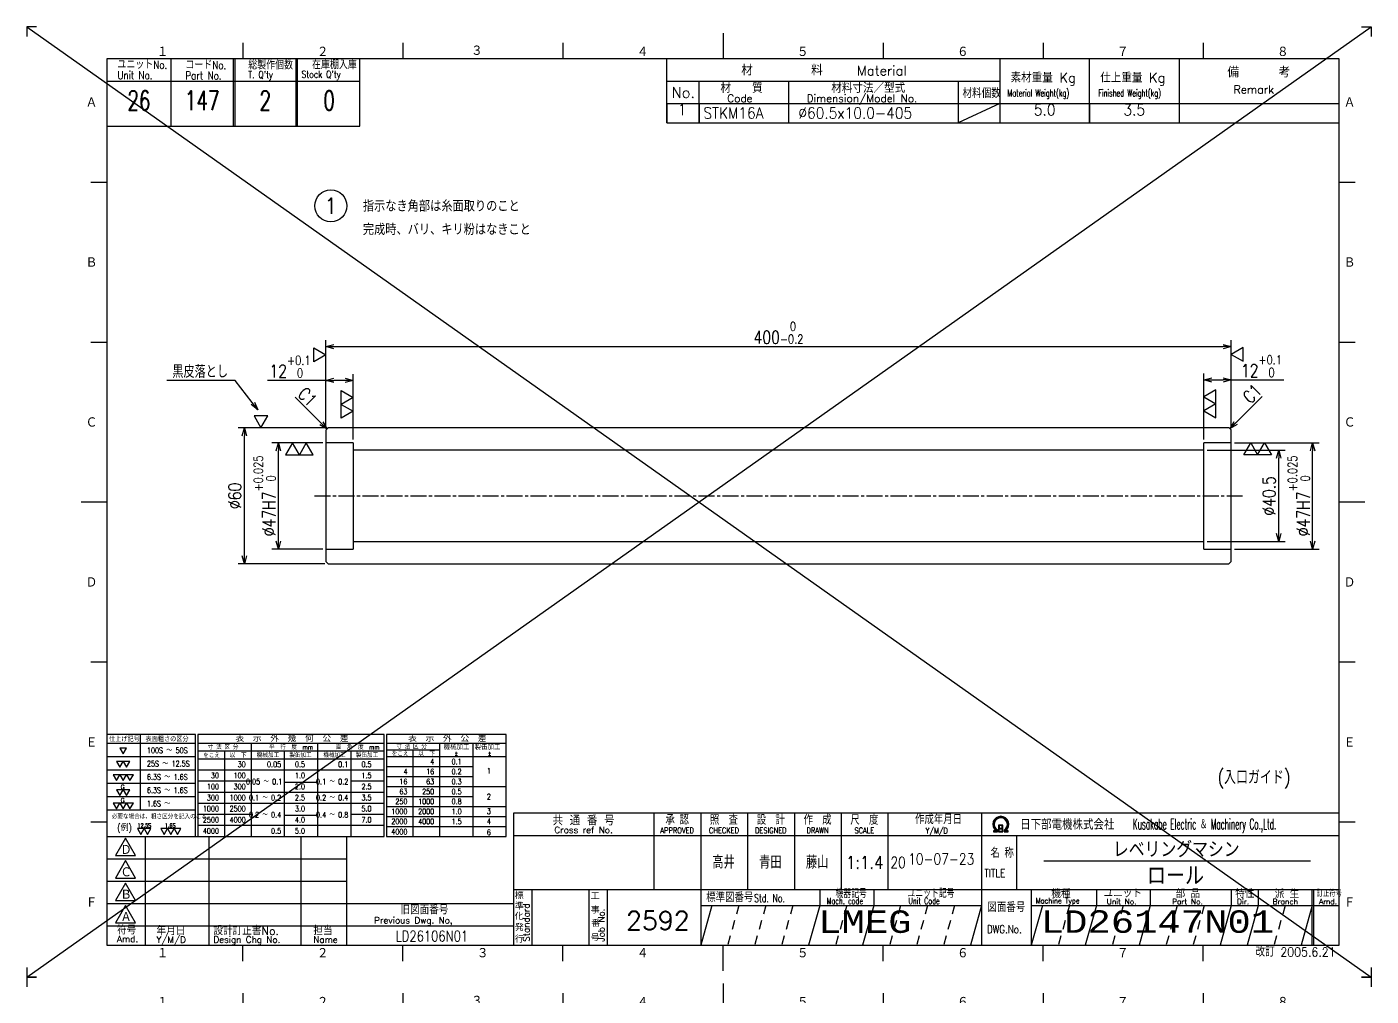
# Model space of a CAD drawing. Extents: x 0 to 594, y 0 to 840.
# Drawn here: x 0 to 594, y 412 to 840 of the extents above; entities that cross this region are included whole.
import ezdxf
from ezdxf.enums import TextEntityAlignment as Align

# ---------------------------------------------------------------- set-up
doc = ezdxf.new("R2010")
doc.units = 0
doc.header["$LTSCALE"] = 1.4142
doc.linetypes.add('GEN3A', pattern=[3.5, 2, -1.5])
doc.linetypes.add('GEN7A', pattern=[7.5, 5, -0.75, 1, -0.75])
doc.layers.get('0').update_dxf_attribs({"linetype": 'CONTINUOUS'})
doc.layers.get('DEFPOINTS').update_dxf_attribs({"linetype": 'CONTINUOUS'})
for name, color, linetype in [('2', 5, 'CONTINUOUS'), ('4', 3, 'CONTINUOUS'), ('5', 3, 'CONTINUOUS'), ('6', 52, 'CONTINUOUS'), ('7A', 4, 'GEN7A'), ('8', 1, 'CONTINUOUS'), ('RAHM2', 1, 'CONTINUOUS'), ('RAHM3', 52, 'CONTINUOUS')]:
    doc.layers.add(name, color=color, linetype=linetype)
doc.styles.add('DIMENSION', font='monotxt.shx', dxfattribs={"bigfont": 'bigfont.shx'})
doc.styles.get("Standard").update_dxf_attribs({"font": 'romans.shx', "width": 0.8, "bigfont": 'extfont.shx'})
doc.dimstyles.new('GEN-ISO', dxfattribs={"dimscale": 1.41421, "dimtxt": 4, "dimasz": 2.5, "dimexe": 2, "dimexo": 1, "dimgap": 1, "dimtad": 3, "dimdec": 3, "dimrnd": 0.001, "dimdsep": 46, "dimtxsty": 'Standard', "dimblk": 'OPEN30', "dimcen": 0, "dimclrt": 52, "dimadec": 0, "dimazin": 0, "dimtp": 0.1, "dimtm": 0.1, "dimtfac": 0.6, "dimtdec": 3, "dimtmove": 0, "dimatfit": 3, "dimldrblk": 'OPEN30', "dimfxl": 1, "dimarcsym": 0})

# ---------------------------------------------------------------- blocks, each defined once
blk = doc.blocks.new('1A3ﾌﾞﾋﾝ')
at = {"layer": 'RAHM2', "color": 5, "linetype": 'Continuous'}
for p, q in [((3, 297), (0, 297)), ((0, 297), (0, 294)), ((217.5, 295), (217.5, 287)), ((417, 297), (420, 297)), ((420, 297), (420, 294)), ((67.5, 292), (67.5, 287)), ((117.5, 292), (117.5, 287)), ((167.5, 292), (167.5, 287)), ((267.5, 292), (267.5, 287)), ((317.5, 292), (317.5, 287)), ((367.5, 292), (367.5, 287)), ((410, 287), (25, 287)), ((25, 287), (25, 10)), ((104, 266), (104, 287)), ((410, 10), (410, 287)), ((25, 266), (64.5, 266)), ((64.5, 266), (104, 266)), ((20, 248.5), (25, 248.5)), ((410, 248.5), (415, 248.5)), ((20, 198.5), (25, 198.5)), ((410, 198.5), (415, 198.5)), ((17, 148.5), (25, 148.5)), ((410, 148.5), (418, 148.5)), ((20, 98.5), (25, 98.5)), ((410, 98.5), (415, 98.5)), ((20, 48.5), (25, 48.5)), ((410, 48.5), (415, 48.5)), ((25, 10), (410, 10)), ((67.5, 5), (67.5, 10)), ((117.5, 5), (117.5, 10)), ((217.5, 2), (217.5, 10)), ((267.5, 5), (267.5, 10)), ((317.5, 5), (317.5, 10)), ((367.5, 5), (367.5, 10)), ((0, 3), (0, 0)), ((0, 0), (3, 0)), ((420, 0), (417, 0)), ((420, 3), (420, 0))]:
    blk.add_line(p, q, dxfattribs=at)
at = {"layer": 'RAHM2', "color": 7, "linetype": 'Continuous'}
for p, q in [((45, 287), (45, 266)), ((64.5, 287), (64.5, 266)), ((65, 287), (65, 266)), ((84, 287), (84, 266)), ((84.5, 287), (84.5, 266)), ((200, 267), (200, 287)), ((304, 287), (304, 267)), ((332, 267), (332, 287)), ((360, 287), (360, 267)), ((25, 280), (64.5, 280)), ((64.5, 280), (104, 280)), ((200, 280), (304, 280)), ((210, 267), (210, 280)), ((238, 280), (238, 267)), ((291, 280), (291, 267)), ((200, 273), (410, 273)), ((304, 273), (291, 267)), ((200, 267), (410, 267)), ((195.93, 51.26), (195.93, 27.42)), ((210.55, 51.26), (210.55, 10)), ((225.18, 51.26), (225.18, 27.42)), ((239.8, 51.26), (239.8, 27.42)), ((254.43, 51.26), (254.43, 27.42)), ((269.05, 51.26), (269.05, 27.42)), ((298.3, 51.26), (298.3, 10)), ((25, 44), (100, 44)), ((37, 44), (37, 10)), ((56.8, 44), (56.8, 10)), ((85.6, 44), (85.6, 10)), ((100, 10), (100, 44)), ((152.05, 44.26), (410, 44.26)), ((269.05, 44.26), (269.05, 27.42)), ((298.3, 44.26), (298.3, 44.26)), ((309.17, 44.26), (309.17, 27.42)), ((25, 37), (100, 37)), ((25, 30), (100, 30)), ((152.05, 27.42), (410, 27.42)), ((157.77, 27.42), (157.77, 10)), ((175.59, 27.42), (175.59, 10)), ((181.3, 27.42), (181.3, 10)), ((247.73, 27.42), (247.73, 22.42)), ((264.59, 27.42), (264.59, 22.42)), ((313.83, 27.42), (313.83, 10)), ((334.15, 27.42), (334.15, 22.42)), ((351, 27.42), (351, 22.42)), ((376.29, 27.42), (376.29, 22.42)), ((384.72, 27.42), (384.72, 22.42)), ((401.57, 10), (401.57, 27.42)), ((402.07, 10), (402.07, 27.42)), ((25, 23), (100, 23)), ((100, 23), (152.05, 23)), ((210.55, 22.42), (298.3, 22.42)), ((313.83, 22.42), (410, 22.42)), ((25, 16), (100, 16)), ((100, 16), (152.05, 16)), ((167.5, 5), (167.5, 10))]:
    blk.add_line(p, q, dxfattribs=at)
at = {"layer": 'RAHM2', "color": 3, "linetype": 'Continuous'}
for p, q in [((317.73, 36.35), (401.03, 36.35)), ((214.02, 22.42), (210.55, 10)), ((247.73, 22.42), (244.26, 10)), ((264.59, 22.42), (261.12, 10)), ((298.3, 22.42), (294.83, 10)), ((334.15, 22.42), (330.68, 10)), ((351, 22.42), (347.54, 10)), ((376.29, 22.42), (372.82, 10)), ((384.72, 22.42), (381.25, 10))]:
    blk.add_line(p, q, dxfattribs=at)
at = {"layer": 'RAHM2', "color": 3, "linetype": 'GEN3A'}
for p, q in [((222.44, 22.42), (218.98, 10)), ((230.87, 22.42), (227.41, 10)), ((239.3, 22.42), (235.84, 10)), ((256.16, 22.42), (252.69, 10)), ((273.01, 22.42), (269.55, 10)), ((281.44, 22.42), (277.98, 10)), ((289.87, 22.42), (286.41, 10)), ((325.72, 22.42), (322.25, 10)), ((342.57, 22.42), (339.11, 10)), ((359.43, 22.42), (355.97, 10)), ((367.86, 22.42), (364.39, 10)), ((393.14, 22.42), (389.68, 10))]:
    blk.add_line(p, q, dxfattribs=at)
at = {"layer": 'RAHM2', "color": 5, "linetype": 'Continuous'}
blk.add_lwpolyline([(410, 51.26), (152.05, 51.26), (152.05, 10)], dxfattribs=at)
at = {"layer": 'RAHM2', "color": 7, "linetype": 'Continuous'}
for points in [[(303.62, 47.51), (303.62, 45.4), (304.92, 45.4), (304.92, 47.51), (303.62, 47.51)], [(303.77, 47.36), (303.77, 46.53), (304.77, 46.53), (304.77, 47.36), (303.77, 47.36)], [(304.77, 46.38), (304.77, 45.55), (303.77, 45.55), (303.77, 46.38), (304.77, 46.38)], [(302.02, 45.4), (303.22, 45.4), (303.22, 46.01)], [(302.02, 45.58), (302.97, 45.58), (302.97, 45.91)], [(302.72, 45.82), (302.72, 45.75), (302.02, 45.75), (302.02, 45.4)], [(305.32, 45.98), (305.32, 45.4), (306.58, 45.4), (306.58, 45.75), (305.85, 45.75), (305.85, 45.8)], [(305.57, 45.87), (305.57, 45.58), (306.58, 45.58)]]:
    blk.add_lwpolyline(points, dxfattribs=at)
for points in [[(30.79, 43.41), (27.65, 37.97), (33.92, 37.97)], [(30.79, 36.41), (27.65, 30.97), (33.92, 30.97)], [(30.79, 29.41), (27.65, 23.97), (33.92, 23.97)], [(30.79, 22.41), (27.65, 16.97), (33.92, 16.97)]]:
    blk.add_lwpolyline(points, close=True, dxfattribs=at)
at = {"layer": 'RAHM2', "color": 3, "linetype": 'Continuous'}
for points in [[(317.29, 22.42), (313.83, 10)], [(401.57, 22.42), (401.57, 22.42), (398.11, 10)]]:
    blk.add_lwpolyline(points, dxfattribs=at)
at = {"layer": 'RAHM2', "color": 7, "linetype": 'Continuous'}
for radius, start, end in [(2.5, 308.2706, 230.8952), (2.28, 303.9949, 234.4013), (2.06, 299.8294, 238.4756)]:
    blk.add_arc((304.3, 47.76), radius, start, end, dxfattribs=at)
at = {"layer": '4', "width": 0.9}
blk.add_text('改訂 2005.6.21', height=2.8, dxfattribs=at).set_placement((408.91, 6.44), align=Align.RIGHT)
at = {"layer": 'RAHM2', "color": 5, "linetype": 'Continuous'}
for s, p in [('１', (40.6, 287.58)), ('２', (90.6, 287.58)), ('４', (190.6, 287.58)), ('５', (240.6, 287.58)), ('６', (290.6, 287.58)), ('７', (340.6, 287.58)), ('８', (390.6, 287.58)), ('Ａ', (18.36, 271.74)), ('Ａ', (411.44, 271.74)), ('Ｂ', (18.36, 221.74)), ('Ｂ', (411.44, 221.74)), ('Ｃ', (18.36, 171.74)), ('Ｃ', (411.44, 171.74)), ('Ｄ', (18.36, 121.74)), ('Ｄ', (411.44, 121.74)), ('Ｅ', (18.36, 71.74)), ('Ｅ', (411.44, 71.74)), ('Ｆ', (18.36, 21.74)), ('Ｆ', (411.44, 21.74)), ('１', (40.6, 5.87)), ('２', (90.6, 5.87)), ('３', (140.6, 5.87)), ('４', (190.6, 5.87)), ('５', (240.6, 5.87)), ('６', (290.6, 5.87)), ('７', (340.6, 5.87))]:
    blk.add_text(s, height=3.31, dxfattribs=at).set_placement(p)
blk.add_text('３', height=3.31, dxfattribs=at).set_placement((140.6, 289.58), align=Align.MIDDLE)
at = {"layer": 'RAHM2', "color": 7, "linetype": 'Continuous'}
for s, height, width, p in [('ユニットNo.', 2.5, 0.8, (28.29, 283.92)), ('コードNo.', 2.5, 0.8, (49.52, 283.81)), ('総製作個数', 2.5, 0.8, (69.17, 283.72)), ('在庫棚入庫', 2.5, 0.8, (89.08, 283.82)), ('Unit No.', 2.5, 0.8, (28.29, 280.64)), ('Part No.', 2.5, 0.8, (49.52, 280.53)), ("T. Q'ty", 2.2, 0.8, (69.17, 280.96)), ("Stock Q'ty", 2.2, 0.8, (85.8, 281.06)), ('材料個数', 3, 0.8, (292.32, 274.79)), ('Material Weight(kg)', 2.2, 0.68, (306.37, 275.25)), ('Finished Weight(kg)', 2.2, 0.68, (334.74, 275.25)), ('作成年月日', 3, 0.7, (277.49, 47.82)), ('Y/M/D', 1.8, 0.8, (280.79, 44.87)), ('Kusakabe Electric ＆ Machinery Co.,Ltd.', 3.3108, 0.5, (345.56, 46.19)), ('名 称', 3, 0.7, (301.06, 37.33)), ('20', 3.5, 0.8, (269.81, 34.08)), ('TITLE', 2.5, 0.8, (299.18, 31.25)), ('標準図番号', 3, 0.7, (212.26, 23.44)), ('Std. No.', 2.5, 0.7, (227.23, 23.44)), ('機器記号', 2.5, 0.7, (252.65, 24.77)), ('ユニット記号', 2.5, 0.7, (275.14, 24.85)), ('訂正符号', 2, 0.7, (403.01, 25.16)), ('Mach. code', 2, 0.7, (249.86, 22.83)), ('Unit Code', 2, 0.7, (275.45, 22.83)), ('図面番号', 3, 0.7, (300.15, 20.37)), ('Machine Type', 1.7, 0.9, (315.15, 23.05))]:
    blk.add_text(s, height=height, dxfattribs=dict(at, width=width)).set_placement(p)
for s, height, p in [('材\u3000\u3000\u3000\u3000\u3000料', 3.311, (223.18, 281.82)), ('Material', 3, (259.34, 281.82)), ('素材重量 Kg', 3, (307.35, 279.63)), ('仕上重量 Kg', 3, (335.35, 279.63)), ('備     考', 3.311, (375.08, 281.21)), ('No.', 3.311, (201.5, 274.82)), ('材\u3000\u3000質', 3, (216.68, 276.39)), ('材料寸法／型式', 3, (251.33, 276.39)), ('Remark', 2.5, (377.03, 276.16)), ('Code', 2.4, (218.82, 273.45)), ('Dimension/Model No.', 2.4, (243.65, 273.45)), ('Ｄ', 3.2, (29.23, 38.2)), ('Ｃ', 3.2, (29.23, 31.2)), ('Ｂ', 3.2, (29.23, 24.2)), ('標', 2, (152.44, 24.43)), ('工', 2, (176.15, 24.24)), ('機種', 2.4, (320.08, 24.76)), ('ユニット', 2.4, (336.39, 24.96)), ('部 品', 2.4, (358.93, 24.79)), ('特性', 2.4, (377.55, 24.78)), ('派 生', 2.4, (389.89, 24.72)), ('旧図面番号', 2.5, (116.71, 19.69)), ('準', 2, (152.47, 21.11)), ('事', 2, (176.17, 19.92)), ('Unit No.', 1.7, (337.39, 22.76)), ('Part No.', 1.7, (357.81, 22.76)), ('Dir.', 1.7, (378.09, 22.76)), ('Branch', 1.7, (389.24, 22.76)), ('Amd.', 1.7, (403.74, 22.76)), ('Ａ', 3.2, (29.23, 17.2)), ('Previous Dwg. No,', 2, (108.5, 16.75)), ('化', 2, (152.37, 17.95)), ('番', 2, (176.31, 15.76)), ('Amd.', 2, (28.17, 10.93)), ('符号', 2.5, (28.17, 13.37)), ('Y/M/D', 2, (40.49, 10.7)), ('年月日', 2.5, (40.49, 13.14)), ('設計訂正書No.', 2.5, (58.29, 13.18)), ('Design Chg No.', 2, (58.29, 10.75)), ('担当', 2.5, (89.5, 13.18)), ('Name', 2, (89.5, 10.75)), ('行', 2, (152.46, 10.82)), ('発', 2, (152.46, 14.47)), ('号', 2, (176.11, 11.28))]:
    blk.add_text(s, height=height, dxfattribs=at).set_placement(p)
for s, height, p in [('共 通 番 号', 3, (173.93, 49.14)), ('Cross ref No.', 2, (173.93, 46.01))]:
    blk.add_text(s, height=height, dxfattribs=at).set_placement(p, align=Align.MIDDLE)
for s, height, width, p in [('承 認', 3, 0.7, (203.18, 49.35)), ('照  査', 3, 0.7, (217.8, 49.35)), ('設  計', 3, 0.7, (232.43, 49.35)), ('作  成', 3, 0.7, (247.05, 49.35)), ('尺  度', 3, 0.7, (261.67, 49.35)), ('APPROVED', 1.8, 0.8, (203.18, 45.85)), ('CHECKED', 1.8, 0.8, (217.8, 45.85)), ('DESIGNED', 1.8, 0.8, (232.43, 45.85)), ('DRAWN', 1.8, 0.8, (247.05, 45.85)), ('SCALE', 1.8, 0.8, (261.67, 45.85)), ('DWG.No.', 2.5, 0.8, (305.41, 14.96))]:
    blk.add_text(s, height=height, dxfattribs=dict(at, width=width)).set_placement(p, align=Align.MIDDLE)
at = {"layer": 'RAHM2', "color": 7, "linetype": 'Continuous', "width": 0.844147}
blk.add_text('日下部電機株式会社', height=3.311, dxfattribs=at).set_placement((310.35, 46.06), (339.79, 46.06), align=Align.FIT)
at = {"layer": 'RAHM2', "color": 7, "linetype": 'Continuous'}
for s, p in [('Standard', (157.07, 11.05)), ('Job No.', (180.5, 11.05))]:
    blk.add_text(s, height=2, rotation=90, dxfattribs=at).set_placement(p)
at = {"layer": 'RAHM2', "color": 5, "linetype": 'Continuous', "width": 0.7}
for tag, p in [('HEADER3', (35, 274.01)), ('HEADER4', (54.75, 274)), ('HEADER15', (74.49, 274)), ('HEADER16', (94.43, 274))]:
    blk.add_attdef(tag, text='', height=6, dxfattribs=at).set_placement(p, align=Align.MIDDLE)
at = {"layer": 'RAHM2', "color": 7, "linetype": 'Continuous'}
blk.add_attdef('HEADER5', text='', height=2.5, dxfattribs=at).set_placement((63.69, 267.1), align=Align.BOTTOM_RIGHT)
for tag, height, width, p in [('HEADER1', 5, 0.9, (359.12, 40.15)), ('HEADER25', 3.2, 0.63, (46.91, 40.38)), ('HEADER23', 3.33, 0.8, (71.4, 40.2)), ('HEADER24', 3.5, 0.8, (92.57, 40.22)), ('HEADER7', 5, 0.8, (174.38, 35.8)), ('GEN-TITLE-SCA', 4, 0.85, (261.79, 35.85)), ('HEADER22', 3.2, 0.63, (46.91, 33.38)), ('HEADER20', 3.33, 0.8, (71.4, 33.2)), ('HEADER21', 3.5, 0.8, (92.57, 33.22)), ('HEADER2', 6, 0.9, (358.89, 31.68)), ('HEADER19', 3.2, 0.63, (46.91, 26.38)), ('HEADER17', 3.33, 0.8, (71.4, 26.2)), ('HEADER18', 3.5, 0.8, (92.57, 26.22)), ('HEADER11', 3.2, 0.63, (46.91, 19.38)), ('HEADER9', 3.33, 0.8, (71.4, 19.2)), ('HEADER10', 3.5, 0.8, (92.57, 19.22)), ('HEADER14', 3.31, 0.8, (126.54, 12.82))]:
    blk.add_attdef(tag, text='', height=height, dxfattribs=dict(at, width=width)).set_placement(p, align=Align.MIDDLE)
for tag, p in [('HEADER27', (232.45, 36.09)), ('HEADER26', (247.07, 36.09))]:
    blk.add_attdef(tag, text='', height=4, dxfattribs=at).set_placement(p, align=Align.MIDDLE)
at = {"layer": 'RAHM2', "color": 7, "linetype": 'Continuous', "width": 0.8}
blk.add_attdef('GEN-TITLE-DAT', text='', height=3.5, dxfattribs=at).set_placement((275.35, 34.1), align=Align.BOTTOM_LEFT)
at = {"layer": 'RAHM2', "color": 5, "linetype": 'Continuous'}
blk.add_attdef('HEADER6', text='', height=5.8, dxfattribs=at).set_placement((207.09, 13.03), align=Align.BOTTOM_RIGHT)
at = {"layer": 'RAHM2', "color": 5, "linetype": 'Continuous', "style": 'DIMENSION', "width": 1.2}
for tag, p in [('HEADER13', (213.56, 11.75)), ('HEADER12', (247.26, 11.72)), ('GEN-TITLE-DWG', (316.79, 11.74))]:
    blk.add_attdef(tag, text='', height=7.02, dxfattribs=at).set_placement(p, align=Align.BOTTOM_LEFT)
at = {"layer": 'RAHM2', "color": 5, "linetype": 'Continuous', "style": 'DIMENSION'}
blk.add_attdef('HEADER8', text='', height=7.02, dxfattribs=at).set_placement((408.58, 11.71), align=Align.BOTTOM_RIGHT)
blk = doc.blocks.new('_Open30')
at = {"color": 0, "linetype": 'ByBlock', "lineweight": -2}
for p, q in [((-1, 0.27), (0, 0)), ((0, 0), (-1, -0.27)), ((0, 0), (-1, 0))]:
    blk.add_line(p, q, dxfattribs=at)
blk = doc.blocks.new('*D20')
at = {"layer": '5', "color": 0, "lineweight": -2, "transparency": 16777216}
for p, q in [((520.12, 657.66), (520.12, 686.83)), ((523.65, 684), (528.58, 684)), ((532.12, 663.41), (532.12, 686.83)), ((532.12, 684), (555.41, 684))]:
    blk.add_line(p, q, dxfattribs=at)
at = {"layer": 'DEFPOINTS', "color": 0, "transparency": 16777216}
for p in [(532.12, 684), (532.12, 662), (520.12, 656.25)]:
    blk.add_point(p, dxfattribs=at)
at = {"layer": '5', "color": 0, "lineweight": -2, "transparency": 16777216, "xscale": 3.535525, "yscale": 3.535525, "zscale": 3.535525, "rotation": 180}
blk.add_blockref('_Open30', (520.12, 684), dxfattribs=at)
at = {"layer": '5', "color": 0, "lineweight": -2, "transparency": 16777216, "xscale": 3.535525, "yscale": 3.535525, "zscale": 3.535525}
blk.add_blockref('_Open30', (532.12, 684), dxfattribs=at)
at = {"layer": '5', "color": 52, "transparency": 16777216, "insert": (545.53, 690.08), "char_height": 5.6568, "attachment_point": 5}
blk.add_mtext('12\\H4;\\S+0.1^   0;', dxfattribs=at)
blk = doc.blocks.new('*D21')
at = {"layer": '5', "color": 0, "lineweight": -2, "transparency": 16777216}
for p, q in [((132.12, 683.75), (106.39, 683.75)), ((132.12, 663.16), (132.12, 686.58)), ((140.58, 683.75), (135.65, 683.75)), ((144.12, 657.66), (144.12, 686.58))]:
    blk.add_line(p, q, dxfattribs=at)
at = {"layer": 'DEFPOINTS', "color": 0, "transparency": 16777216}
for p in [(132.12, 683.75), (132.12, 661.75), (144.12, 656.25)]:
    blk.add_point(p, dxfattribs=at)
at = {"layer": '5', "color": 0, "lineweight": -2, "transparency": 16777216, "xscale": 3.535525, "yscale": 3.535525, "zscale": 3.535525, "rotation": 180}
blk.add_blockref('_Open30', (132.12, 683.75), dxfattribs=at)
at = {"layer": '5', "color": 0, "lineweight": -2, "transparency": 16777216, "xscale": 3.535525, "yscale": 3.535525, "zscale": 3.535525}
blk.add_blockref('_Open30', (144.12, 683.75), dxfattribs=at)
at = {"layer": '5', "color": 52, "transparency": 16777216, "insert": (116.27, 689.83), "char_height": 5.6568, "attachment_point": 5}
blk.add_mtext('12\\H4;\\S+0.1^   0;', dxfattribs=at)
blk = doc.blocks.new('*D22')
at = {"layer": '5', "color": 0, "lineweight": -2, "transparency": 16777216}
for p, q in [((132.12, 663.16), (132.12, 701.58)), ((532.12, 663.16), (532.12, 701.58)), ((135.65, 698.75), (528.58, 698.75))]:
    blk.add_line(p, q, dxfattribs=at)
at = {"layer": 'DEFPOINTS', "color": 0, "transparency": 16777216}
for p in [(532.12, 698.75), (132.12, 661.75), (532.12, 661.75)]:
    blk.add_point(p, dxfattribs=at)
at = {"layer": '5', "color": 0, "lineweight": -2, "transparency": 16777216, "xscale": 3.535525, "yscale": 3.535525, "zscale": 3.535525, "rotation": 180}
blk.add_blockref('_Open30', (132.12, 698.75), dxfattribs=at)
at = {"layer": '5', "color": 0, "lineweight": -2, "transparency": 16777216, "xscale": 3.535525, "yscale": 3.535525, "zscale": 3.535525}
blk.add_blockref('_Open30', (532.12, 698.75), dxfattribs=at)
at = {"layer": '5', "color": 52, "transparency": 16777216, "insert": (332.12, 704.83), "char_height": 5.6568, "attachment_point": 5}
blk.add_mtext('400\\H4;\\S  0^ -0.2;', dxfattribs=at)
blk = doc.blocks.new('*D23')
at = {"layer": '5', "color": 0, "lineweight": -2, "transparency": 16777216}
for p, q in [((533.53, 656.25), (570.95, 656.25)), ((568.12, 612.79), (568.12, 652.71)), ((533.53, 609.25), (570.95, 609.25))]:
    blk.add_line(p, q, dxfattribs=at)
at = {"layer": 'DEFPOINTS', "color": 0, "transparency": 16777216}
for p in [(532.12, 656.25), (568.12, 656.25), (532.12, 609.25)]:
    blk.add_point(p, dxfattribs=at)
at = {"layer": '5', "color": 0, "lineweight": -2, "transparency": 16777216, "xscale": 3.535525, "yscale": 3.535525, "zscale": 3.535525}
for p, rotation in [((568.12, 656.25), 90), ((568.12, 609.25), 270)]:
    blk.add_blockref('_Open30', p, dxfattribs=dict(at, rotation=rotation))
at = {"layer": '5', "color": 52, "transparency": 16777216, "insert": (562.04, 632.75), "char_height": 5.6568, "attachment_point": 5, "rotation": 90}
blk.add_mtext('%%C47H7\\H4;\\S+0.025^   0;', dxfattribs=at)
blk = doc.blocks.new('*D24')
at = {"layer": '5', "color": 0, "lineweight": -2, "transparency": 16777216}
for p, q in [((130.7, 656.25), (108.29, 656.25)), ((111.12, 612.79), (111.12, 652.71)), ((130.7, 609.25), (108.29, 609.25))]:
    blk.add_line(p, q, dxfattribs=at)
at = {"layer": 'DEFPOINTS', "color": 0, "transparency": 16777216}
for p in [(111.12, 656.25), (132.12, 656.25), (132.12, 609.25)]:
    blk.add_point(p, dxfattribs=at)
at = {"layer": '5', "color": 0, "lineweight": -2, "transparency": 16777216, "xscale": 3.535525, "yscale": 3.535525, "zscale": 3.535525}
for p, rotation in [((111.12, 656.25), 90), ((111.12, 609.25), 270)]:
    blk.add_blockref('_Open30', p, dxfattribs=dict(at, rotation=rotation))
at = {"layer": '5', "color": 52, "transparency": 16777216, "insert": (105.04, 632.75), "char_height": 5.6568, "attachment_point": 5, "rotation": 90}
blk.add_mtext('%%C47H7\\H4;\\S+0.025^   0;', dxfattribs=at)
blk = doc.blocks.new('*D25')
at = {"layer": '5', "color": 0, "lineweight": -2, "transparency": 16777216}
for p, q in [((131.7, 662.75), (93.29, 662.75)), ((96.12, 606.29), (96.12, 659.21)), ((131.7, 602.75), (93.29, 602.75))]:
    blk.add_line(p, q, dxfattribs=at)
at = {"layer": 'DEFPOINTS', "color": 0, "transparency": 16777216}
for p in [(96.12, 662.75), (133.12, 662.75), (133.12, 602.75)]:
    blk.add_point(p, dxfattribs=at)
at = {"layer": '5', "color": 0, "lineweight": -2, "transparency": 16777216, "xscale": 3.535525, "yscale": 3.535525, "zscale": 3.535525}
for p, rotation in [((96.12, 662.75), 90), ((96.12, 602.75), 270)]:
    blk.add_blockref('_Open30', p, dxfattribs=dict(at, rotation=rotation))
at = {"layer": '5', "color": 52, "transparency": 16777216, "insert": (91.88, 632.75), "char_height": 5.657, "attachment_point": 5, "rotation": 90}
blk.add_mtext('%%C60', dxfattribs=at)
blk = doc.blocks.new('*D26')
at = {"layer": '5', "color": 0, "lineweight": -2, "transparency": 16777216}
for p, q in [((521.53, 653), (555.95, 653)), ((553.12, 616.04), (553.12, 649.46)), ((521.53, 612.5), (555.95, 612.5))]:
    blk.add_line(p, q, dxfattribs=at)
at = {"layer": 'DEFPOINTS', "color": 0, "transparency": 16777216}
for p in [(520.12, 653), (553.12, 653), (520.12, 612.5)]:
    blk.add_point(p, dxfattribs=at)
at = {"layer": '5', "color": 0, "lineweight": -2, "transparency": 16777216, "xscale": 3.535525, "yscale": 3.535525, "zscale": 3.535525}
for p, rotation in [((553.12, 653), 90), ((553.12, 612.5), 270)]:
    blk.add_blockref('_Open30', p, dxfattribs=dict(at, rotation=rotation))
at = {"layer": '5', "color": 52, "transparency": 16777216, "insert": (548.88, 632.75), "char_height": 5.657, "attachment_point": 5, "rotation": 90}
blk.add_mtext('%%C40.5', dxfattribs=at)
blk = doc.blocks.new('STDBUHIN')
at = {"color": 7}
for p, q in [((0, 0), (0, -6)), ((10, 0), (10, -6)), ((38, 0), (38, -6)), ((91, 0), (91, -6)), ((104, 0), (104, -6)), ((132, 0), (132, -6)), ((160, 0), (160, -6)), ((0, -6), (210, -6))]:
    blk.add_line(p, q, dxfattribs=at)
at = {"layer": 'RAHM3', "color": 7, "width": 0.9}
for tag, p in [('1GENST', (4.710911, -4.609434)), ('4GENST', (96.434633, -4.658422)), ('5GENST', (118, -4.729)), ('6GENST', (146, -4.729))]:
    blk.add_attdef(tag, text='', height=3.5, dxfattribs=at).set_placement(p, align=Align.BOTTOM_CENTER)
at = {"layer": 'RAHM3', "color": 7}
for tag, p, width in [('2GENST', (11.373533, -4.658422), 0.8), ('3GENST', (41.070972, -4.658422), 0.8), ('7GENST', (162.759538, -4.671383), 0.9)]:
    blk.add_attdef(tag, p, '', height=3.5, dxfattribs=dict(at, width=width))
blk = doc.blocks.new('GENBALLOON1')
blk.add_circle((0, 0), 5)
at = {"flags": 1}
blk.add_attdef('GEN_PARENT', text='', height=2.5, dxfattribs=at).set_placement((0, 0), align=Align.MIDDLE)
blk.add_attdef('REF_NO', text='', height=3.5).set_placement((0, 0), align=Align.MIDDLE)
at = {"color": 7, "flags": 1}
for tag, p in [('5GENINF', (6.43, 0.96)), ('6GENINF', (6.43, 0.63)), ('7GENINF', (6.43, 0.3)), ('8GENINF', (6.43, -0.04)), ('9GENINF', (6.43, -0.37)), ('3GENINF', (6.43, -2.34)), ('4GENINF', (6.43, -2.67)), ('10GENINF', (6.43, -0.7)), ('11GENINF', (6.43, -1)), ('12GENINF', (6.43, -1.34)), ('13GENINF', (6.43, -1.67)), ('14GENINF', (6.43, -2)), ('15GENINF', (6.43, -3)), ('16GENINF', (6.43, -3.34)), ('17GENINF', (6.43, -3.7)), ('18GENINF', (6.43, -4.04)), ('19GENINF', (6.43, -4.37)), ('20GENINF', (6.43, -4.7)), ('21GENINF', (6.43, -5.04)), ('22GENINF', (6.43, -5.37))]:
    blk.add_attdef(tag, p, '', height=0.2, dxfattribs=at)
blk = doc.blocks.new('A$C152A366D')
for p, q in [((10.5, 32.2), (10.5, 8.4)), ((0, 29.4), (28, 29.4)), ((28.7, 29.4), (87.5, 29.4)), ((28.7, 26.95), (87.5, 26.95)), ((37.1, 26.95), (37.1, 0)), ((45.5, 29.4), (45.5, 0)), ((56, 26.95), (56, 0)), ((66.5, 29.4), (66.5, 0)), ((77, 26.95), (77, 0)), ((88.2, 29.4), (126, 29.4)), ((88.2, 27.3), (105, 27.3)), ((96.6, 27.3), (96.6, 0)), ((105, 29.4), (105, 0)), ((115.5, 29.4), (115.5, 0)), ((28.7, 24.5), (87.5, 24.5)), ((88.2, 25.2), (126, 25.2)), ((0, 8.4), (28, 8.4))]:
    blk.add_line(p, q)
for points in [[(5.16, 26.02), (6.22, 27.86), (4.1, 27.86), (5.16, 26.02)], [(4.1, 21.82), (5.16, 23.66), (3.04, 23.66), (4.1, 21.82)], [(6.22, 21.82), (7.28, 23.66), (5.16, 23.66), (6.22, 21.82)], [(3.04, 17.62), (4.1, 19.46), (1.98, 19.46), (3.04, 17.62)], [(5.16, 17.62), (6.22, 19.46), (4.1, 19.46), (5.16, 17.62)], [(7.28, 17.62), (8.35, 19.46), (6.22, 19.46), (7.28, 17.62)], [(4.1, 12.86), (5.16, 14.69), (3.04, 14.69), (4.1, 12.86)], [(6.22, 12.86), (7.28, 14.69), (5.16, 14.69), (6.22, 12.86)], [(3.04, 8.66), (4.1, 10.49), (1.98, 10.49), (3.04, 8.66)], [(5.16, 8.66), (6.22, 10.49), (4.1, 10.49), (5.16, 8.66)], [(7.28, 8.66), (8.35, 10.49), (6.22, 10.49), (7.28, 8.66)], [(10.7, 0.61), (11.76, 2.45), (9.63, 2.45), (10.7, 0.61)], [(12.82, 0.61), (13.88, 2.45), (11.76, 2.45), (12.82, 0.61)], [(18.07, 0.61), (19.13, 2.45), (17.01, 2.45), (18.07, 0.61)], [(20.19, 0.61), (21.26, 2.45), (19.13, 2.45), (20.19, 0.61)], [(22.32, 0.61), (23.38, 2.45), (21.26, 2.45), (22.32, 0.61)]]:
    blk.add_lwpolyline(points, close=True)
at = {"layer": '2'}
for points in [[(0, 0), (28, 0), (28, 32.2), (0, 32.2)], [(28.7, 0), (87.5, 0), (87.5, 32.2), (28.7, 32.2)], [(88.2, 0), (126, 0), (126, 32.2), (88.2, 32.2)]]:
    blk.add_lwpolyline(points, close=True, dxfattribs=at)
at = {"layer": '4'}
for p, q in [((0, 25.2), (28, 25.2)), ((88.2, 22.05), (115.5, 22.05)), ((0, 21), (28, 21)), ((28.7, 21), (87.5, 21)), ((28.7, 17.5), (45.5, 17.5)), ((56, 17.15), (66.5, 17.15)), ((77, 17.5), (87.5, 17.5)), ((88.2, 18.9), (115.5, 18.9)), ((0, 16.8), (28, 16.8)), ((28.7, 14), (87.5, 14)), ((88.2, 15.75), (126, 15.75)), ((0, 12.6), (28, 12.6)), ((28.7, 10.5), (87.5, 10.5)), ((88.2, 12.6), (115.5, 12.6)), ((88.2, 9.45), (126, 9.45)), ((28.7, 7), (45.5, 7)), ((56, 6.65), (66.5, 6.65)), ((77, 7), (87.5, 7)), ((88.2, 6.3), (126, 6.3)), ((28.7, 3.5), (87.5, 3.5)), ((88.2, 3.15), (126, 3.15))]:
    blk.add_line(p, q, dxfattribs=at)
at = {"width": 0.9}
for s, height, p in [('仕上げ記号', 1.54, (5.53, 29.91)), ('表面粗さの区分', 1.54, (18.98, 29.91)), ('をこえ', 1.4, (33.04, 24.85)), ('寸 法 区 分', 1.4, (36.67, 27.45)), ('以\u3000下', 1.4, (41.44, 24.85)), ('機械加工', 1.4, (50.85, 24.93)), ('平\u3000行\u3000度\u3000mm', 1.4, (58.11, 27.45)), ('製缶加工', 1.4, (61.11, 24.93)), ('機械加工', 1.4, (71.85, 24.93)), ('直\u3000角\u3000度\u3000mm', 1.4, (79.11, 27.45)), ('製缶加工', 1.4, (82.11, 24.93)), ('をこえ', 1.4, (92.54, 25.38)), ('寸 法 区 分', 1.4, (96.17, 27.62)), ('以\u3000下', 1.4, (100.94, 25.38)), ('機械加工', 1.61, (110.35, 27.35)), ('%%P', 1.4, (110.27, 25.48)), ('製缶加工', 1.61, (120.13, 27.35)), ('%%P', 1.4, (120.77, 25.48))]:
    blk.add_text(s, height=height, dxfattribs=at).set_placement(p, align=Align.CENTER)
for s, p in [('表\u3000示\u3000外\u3000幾\u3000何\u3000公\u3000差', (58.43, 29.86)), ('表\u3000示\u3000外\u3000公\u3000差', (107.45, 29.86))]:
    blk.add_text(s, height=1.96).set_placement(p, align=Align.CENTER)
for s, height, width, p in [('100S ～ 50S', 1.75, 0.8, (12.64, 26.26)), ('25S ～ 12.5S', 1.75, 0.8, (12.64, 22.06)), ('0.1', 1.75, 0.8, (108.79, 22.73)), ('0.2', 1.75, 0.8, (108.79, 19.58)), ('1', 1.75, 0.8, (119.92, 19.81)), ('6.3S ～ 1.6S', 1.75, 0.8, (12.64, 17.86)), ('0.3', 1.75, 0.8, (108.79, 16.43)), ('6.3S ～ 1.6S', 1.75, 0.8, (12.64, 13.66)), ('0.5', 1.75, 0.8, (108.79, 13.28)), ('2', 1.75, 0.8, (119.92, 11.65)), ('1.6S ～ ', 1.75, 0.8, (12.64, 9.46)), ('0.8', 1.75, 0.8, (108.79, 10.13)), ('1.0', 1.75, 0.8, (108.79, 6.98)), ('3', 1.75, 0.8, (119.92, 7.04)), ('必要な場合は、粗さ区分を記入のこと', 1.4, 0.9, (1.56, 5.54)), ('1.5', 1.75, 0.8, (108.79, 3.83)), ('4', 1.75, 0.8, (119.92, 3.89)), ('(例)', 2, 0.9, (3.23, 1.73)), ('12.5S', 1.26, 0.8, (9.67, 2.83)), ('1.6S', 1.26, 0.8, (18.32, 2.83)), ('6', 1.75, 0.8, (119.92, 0.39))]:
    blk.add_text(s, height=height, dxfattribs=dict(width=width)).set_placement(p)
for s, width, p in [('30', 0.8, (43.8, 21.85)), ('0.05', 0.7, (55.02, 21.85)), ('0.5', 0.8, (62.51, 21.85)), ('0.1', 0.7, (76.19, 21.85)), ('0.5', 0.8, (83.51, 21.85)), ('4', 0.8, (94.85, 19.58)), ('16', 0.8, (103.3, 19.58)), ('4', 0.8, (103.3, 22.73)), ('30', 0.8, (35.35, 18.35)), ('100', 0.8, (43.8, 18.35)), ('0.05 ～ 0.1', 0.7, (55.36, 16.42)), ('1.0', 0.8, (62.51, 18.35)), ('0.1 ～ 0.2', 0.7, (76.19, 16.42)), ('1.5', 0.8, (83.51, 18.35)), ('16', 0.8, (94.85, 16.43)), ('63', 0.8, (103.3, 16.43)), ('300', 0.8, (35.35, 11.35)), ('100', 0.8, (35.35, 14.85)), ('1000', 0.8, (43.8, 11.35)), ('300', 0.8, (43.8, 14.85)), ('0.1 ～ 0.2', 0.7, (55.02, 11.35)), ('2.0', 0.8, (62.51, 14.85)), ('2.5', 0.8, (62.51, 11.35)), ('0.2 ～ 0.4', 0.7, (76.19, 11.35)), ('2.5', 0.8, (83.51, 14.85)), ('3.5', 0.8, (83.51, 11.35)), ('63', 0.8, (94.85, 13.28)), ('250', 0.8, (103.3, 13.28)), ('1000', 0.8, (35.35, 7.85)), ('2500', 0.8, (43.8, 7.85)), ('3.0', 0.8, (62.51, 7.85)), ('5.0', 0.8, (83.51, 7.85)), ('1000', 0.8, (94.85, 6.98)), ('250', 0.8, (94.85, 10.13)), ('2000', 0.8, (103.3, 6.98)), ('1000', 0.8, (103.3, 10.13)), ('2500', 0.8, (35.35, 4.35)), ('4000', 0.8, (43.8, 4.35)), ('0.2 ～ 0.4', 0.7, (55.02, 5.93)), ('4.0', 0.8, (62.51, 4.35)), ('0.4 ～ 0.8', 0.7, (76.19, 5.93)), ('7.0', 0.8, (83.51, 4.35)), ('2000', 0.8, (94.85, 3.83)), ('4000', 0.8, (103.3, 3.83)), ('4000', 0.8, (35.35, 0.85)), ('0.5', 0.7, (55.02, 0.85)), ('5.0', 0.8, (62.51, 0.85)), ('4000', 0.8, (94.85, 0.58))]:
    blk.add_text(s, height=1.75, dxfattribs=dict(width=width)).set_placement(p, align=Align.RIGHT)
for p in [(5.6, 14.89), (5.6, 10.69)]:
    blk.add_text('G', height=1.4).set_placement(p, align=Align.RIGHT)

msp = doc.modelspace()

# ---------------------------------------------------------------- linework, layer by layer
at = {"layer": '2'}
for p, q in [((133.118, 662.7503), (132.118, 661.7503)), ((132.118, 661.7503), (132.118, 603.7503)), ((531.118, 662.7503), (133.118, 662.7503)), ((531.118, 663.0003), (532.118, 662.0003)), ((532.118, 603.7503), (532.118, 662.0003)), ((144.118, 656.2503), (132.118, 656.2503)), ((144.118, 656.2503), (144.118, 609.2503)), ((520.118, 609.2503), (520.118, 656.2503)), ((532.118, 656.2503), (520.118, 656.2503)), ((520.118, 653.0003), (144.118, 653.0003)), ((144.118, 612.5003), (520.118, 612.5003)), ((132.118, 609.2503), (144.118, 609.2503)), ((520.118, 609.2503), (532.118, 609.2503)), ((132.118, 603.7503), (133.118, 602.7503)), ((133.118, 602.7503), (531.118, 602.7503)), ((532.118, 603.7503), (531.118, 602.7503))]:
    msp.add_line(p, q, dxfattribs=at)
at = {"layer": '7A'}
msp.add_line((127.118, 632.7503), (537.118, 632.7503), dxfattribs=at)
at = {"layer": '8'}
for p, q in [((0, 420.0204), (593.9682, 840.0407)), ((0, 840.0407), (593.9682, 420.0204))]:
    msp.add_line(p, q, dxfattribs=at)
for points in [[(132.118, 695.0452), (126.8147, 691.9835), (126.8147, 698.1069), (132.118, 695.0452)], [(532.118, 695.2952), (537.4212, 692.2335), (537.4212, 698.3569), (532.118, 695.2952)], [(144.118, 676.2324), (138.8147, 673.1707), (138.8147, 679.2941), (144.118, 676.2324)], [(520.118, 676.4824), (525.4212, 673.4207), (525.4212, 679.5441), (520.118, 676.4824)], [(144.118, 670.1089), (138.8147, 667.0472), (138.8147, 673.1707), (144.118, 670.1089)], [(520.118, 670.3589), (525.4212, 667.2972), (525.4212, 673.4207), (520.118, 670.3589)], [(103.4351, 662.7503), (106.4969, 668.0535), (100.3734, 668.0535), (103.4351, 662.7503)], [(117.3522, 656.2503), (114.2904, 650.947), (120.4139, 650.947), (117.3522, 656.2503)], [(123.4756, 656.2503), (120.4139, 650.947), (126.5374, 650.947), (123.4756, 656.2503)], [(540.7603, 656.2503), (543.8221, 650.947), (537.6986, 650.947), (540.7603, 656.2503)], [(546.8838, 656.2503), (549.9456, 650.947), (543.8221, 650.947), (546.8838, 656.2503)]]:
    msp.add_lwpolyline(points, close=True, dxfattribs=at)

# ---------------------------------------------------------------- block references
at = {"layer": '2', "xscale": 1.41421, "yscale": 1.41421, "zscale": 1.41421}
for p, values in [((0, 420.0204), {'GEN-TITLE-DWG': 'LD26147N01', 'GEN-TITLE-DAT': '10-07-23', 'GEN-TITLE-SCA': '1:1.4', 'HEADER1': 'レベリングマシン', 'HEADER2': 'ロール', 'HEADER3': '26', 'HEADER4': '147', 'HEADER6': '2592', 'HEADER12': 'LMEG', 'HEADER14': 'LD26106N01', 'HEADER15': '2', 'HEADER16': '0'}), ((0, 0), {'GEN-TITLE-DWG': 'LD16136N01', 'GEN-TITLE-DAT': '13-03-29', 'GEN-TITLE-SCA': '1:1.4', 'HEADER1': 'レベリングマシン', 'HEADER2': 'ロール', 'HEADER3': '16', 'HEADER4': '136', 'HEADER6': '2638', 'HEADER12': 'LMEG', 'HEADER13': 'LM10', 'HEADER15': '2', 'HEADER16': '0'})]:
    msp.add_blockref('1A3ﾌﾞﾋﾝ', p, dxfattribs=at).add_auto_attribs(values)
at = {"layer": '5'}
ref = msp.add_blockref('GENBALLOON1', (134.2813, 760.9124), dxfattribs=dict(at, xscale=1.41421, yscale=1.41421, zscale=1.41421))
ref.add_attrib('REF_NO', '1', dxfattribs={"color": 7, "height": 7.071, "width": 0.9}).set_placement((134.2813, 760.9124), align=Align.MIDDLE_CENTER)
at = {"layer": '6', "xscale": 1.4, "yscale": 1.4, "zscale": 1.4}
msp.add_blockref('A$C152A366D', (35.3552, 482.2456), dxfattribs=at)
at = {"layer": 'RAHM2'}
ref = msp.add_blockref('STDBUHIN', (282.8421, 806.0997), dxfattribs=dict(at, xscale=1.41421, yscale=1.41421, zscale=1.41421))
ref.add_attrib('1GENST', '1', dxfattribs={"layer": 'RAHM3', "color": 7, "height": 4.9497, "width": 0.9}).set_placement((289.5043, 799.581), align=Align.BOTTOM_CENTER)
ref.add_attrib('2GENST', 'STKM16A', (298.9266, 799.5117), dxfattribs={"layer": 'RAHM3', "color": 7, "height": 4.94974, "width": 0.9})
ref.add_attrib('3GENST', '%%C60.5x10.0-405', (340.925, 799.5117), dxfattribs={"layer": 'RAHM3', "color": 7, "height": 4.949735, "width": 0.9})
ref.add_attrib('5GENST', '5.0', dxfattribs={"layer": 'RAHM3', "color": 7, "height": 4.94974, "width": 0.9}).set_placement((449.7188, 799.4119), align=Align.BOTTOM_CENTER)
ref.add_attrib('6GENST', '3.5', dxfattribs={"layer": 'RAHM3', "color": 7, "height": 4.94974, "width": 0.9}).set_placement((489.3167, 799.4119), align=Align.BOTTOM_CENTER)

# ---------------------------------------------------------------- texts
at = {"layer": '5', "color": 52, "char_height": 5.64, "attachment_point": 4}
for s, insert in [('高井', (302.8616, 470.8089)), ('青田', (323.5436, 470.8089)), ('藤山', (344.2257, 470.8089))]:
    msp.add_mtext(s, dxfattribs=dict(at, insert=insert))
at = {"layer": '6'}
for s, height, width, p in [('指示なき角部は糸面取りのこと', 5, 0.9, (148.4657, 758.3649)), ('完成時、バリ、キリ粉はなきこと', 5, 0.9, (148.4657, 748.0294)), ('黒皮落とし', 5.6, 0.8, (64.2501, 684.8881)), ('(入口ガイド)', 6, 0.8, (526.115, 505.3521))]:
    msp.add_text(s, height=height, dxfattribs=dict(at, width=width)).set_placement(p)
at = {"layer": '6', "width": 0.8}
for rotation, p in [(315, (119.2366, 677.2799)), (45, (540.6247, 673.1553))]:
    msp.add_text('C1', height=5.6, rotation=rotation, dxfattribs=at).set_placement(p)

# ---------------------------------------------------------------- dimensions: what is measured, and where the dimension line sits
at = {"layer": '5'}
for base, p1, p2, text, picture, middle in [((532.118, 698.7503), (132.118, 661.7503), (532.118, 661.7503), '<>\\H4;\\S  0^ -0.2;', '*D22', (332.118, 704.8312)), ((532.118, 684.0003), (520.118, 656.2503), (532.118, 662.0003), '<>\\H4;\\S+0.1^   0;', '*D20', (545.5312, 690.0812))]:
    dim = msp.add_linear_dim(base=base, p1=p1, p2=p2, text=text, dimstyle='GEN-ISO', dxfattribs=at)
    dim.commit()
    dim.dimension.update_dxf_attribs({"geometry": picture, "text_midpoint": middle})
dim = msp.add_linear_dim(base=(132.118, 683.7503), p1=(144.118, 656.2503), p2=(132.118, 661.7503), text='<>\\H4;\\S+0.1^   0;', dimstyle='GEN-ISO', dxfattribs=at)
dim.commit()
dim.dimension.update_dxf_attribs({"geometry": '*D21', "text_midpoint": (116.2673, 683.7503), "dimtype": 160})
for base, p1, p2, text, picture, middle in [((96.118, 662.7503), (133.118, 602.7503), (133.118, 662.7503), '%%C<>', '*D25', (91.8754, 632.7503)), ((111.118, 656.2503), (132.118, 609.2503), (132.118, 656.2503), '%%C<>H7\\H4;\\S+0.025^   0;', '*D24', (105.0371, 632.7503)), ((568.118, 656.2503), (532.118, 609.2503), (532.118, 656.2503), '%%C<>H7\\H4;\\S+0.025^   0;', '*D23', (562.0371, 632.7503)), ((553.118, 653.0003), (520.118, 612.5003), (520.118, 653.0003), '%%C<>', '*D26', (548.8754, 632.7503))]:
    dim = msp.add_linear_dim(base=base, p1=p1, p2=p2, angle=90, text=text, dimstyle='GEN-ISO', dxfattribs=at)
    dim.commit()
    dim.dimension.update_dxf_attribs({"geometry": picture, "text_midpoint": middle})

# ---------------------------------------------------------------- leaders
msp.add_leader([(101.9805, 670.8392), (92.0776, 683.687), (61.8683, 683.687)], dimstyle='GEN-ISO', override={"dimgap": 1, "dimtad": 0}, dxfattribs=at)
for points in [[(132.618, 662.2503), (118.4759, 676.3924)], [(531.618, 662.5003), (545.7601, 676.6424)]]:
    msp.add_leader(points, dimstyle='GEN-ISO', dxfattribs=at)

doc.saveas('drawing.dxf')
